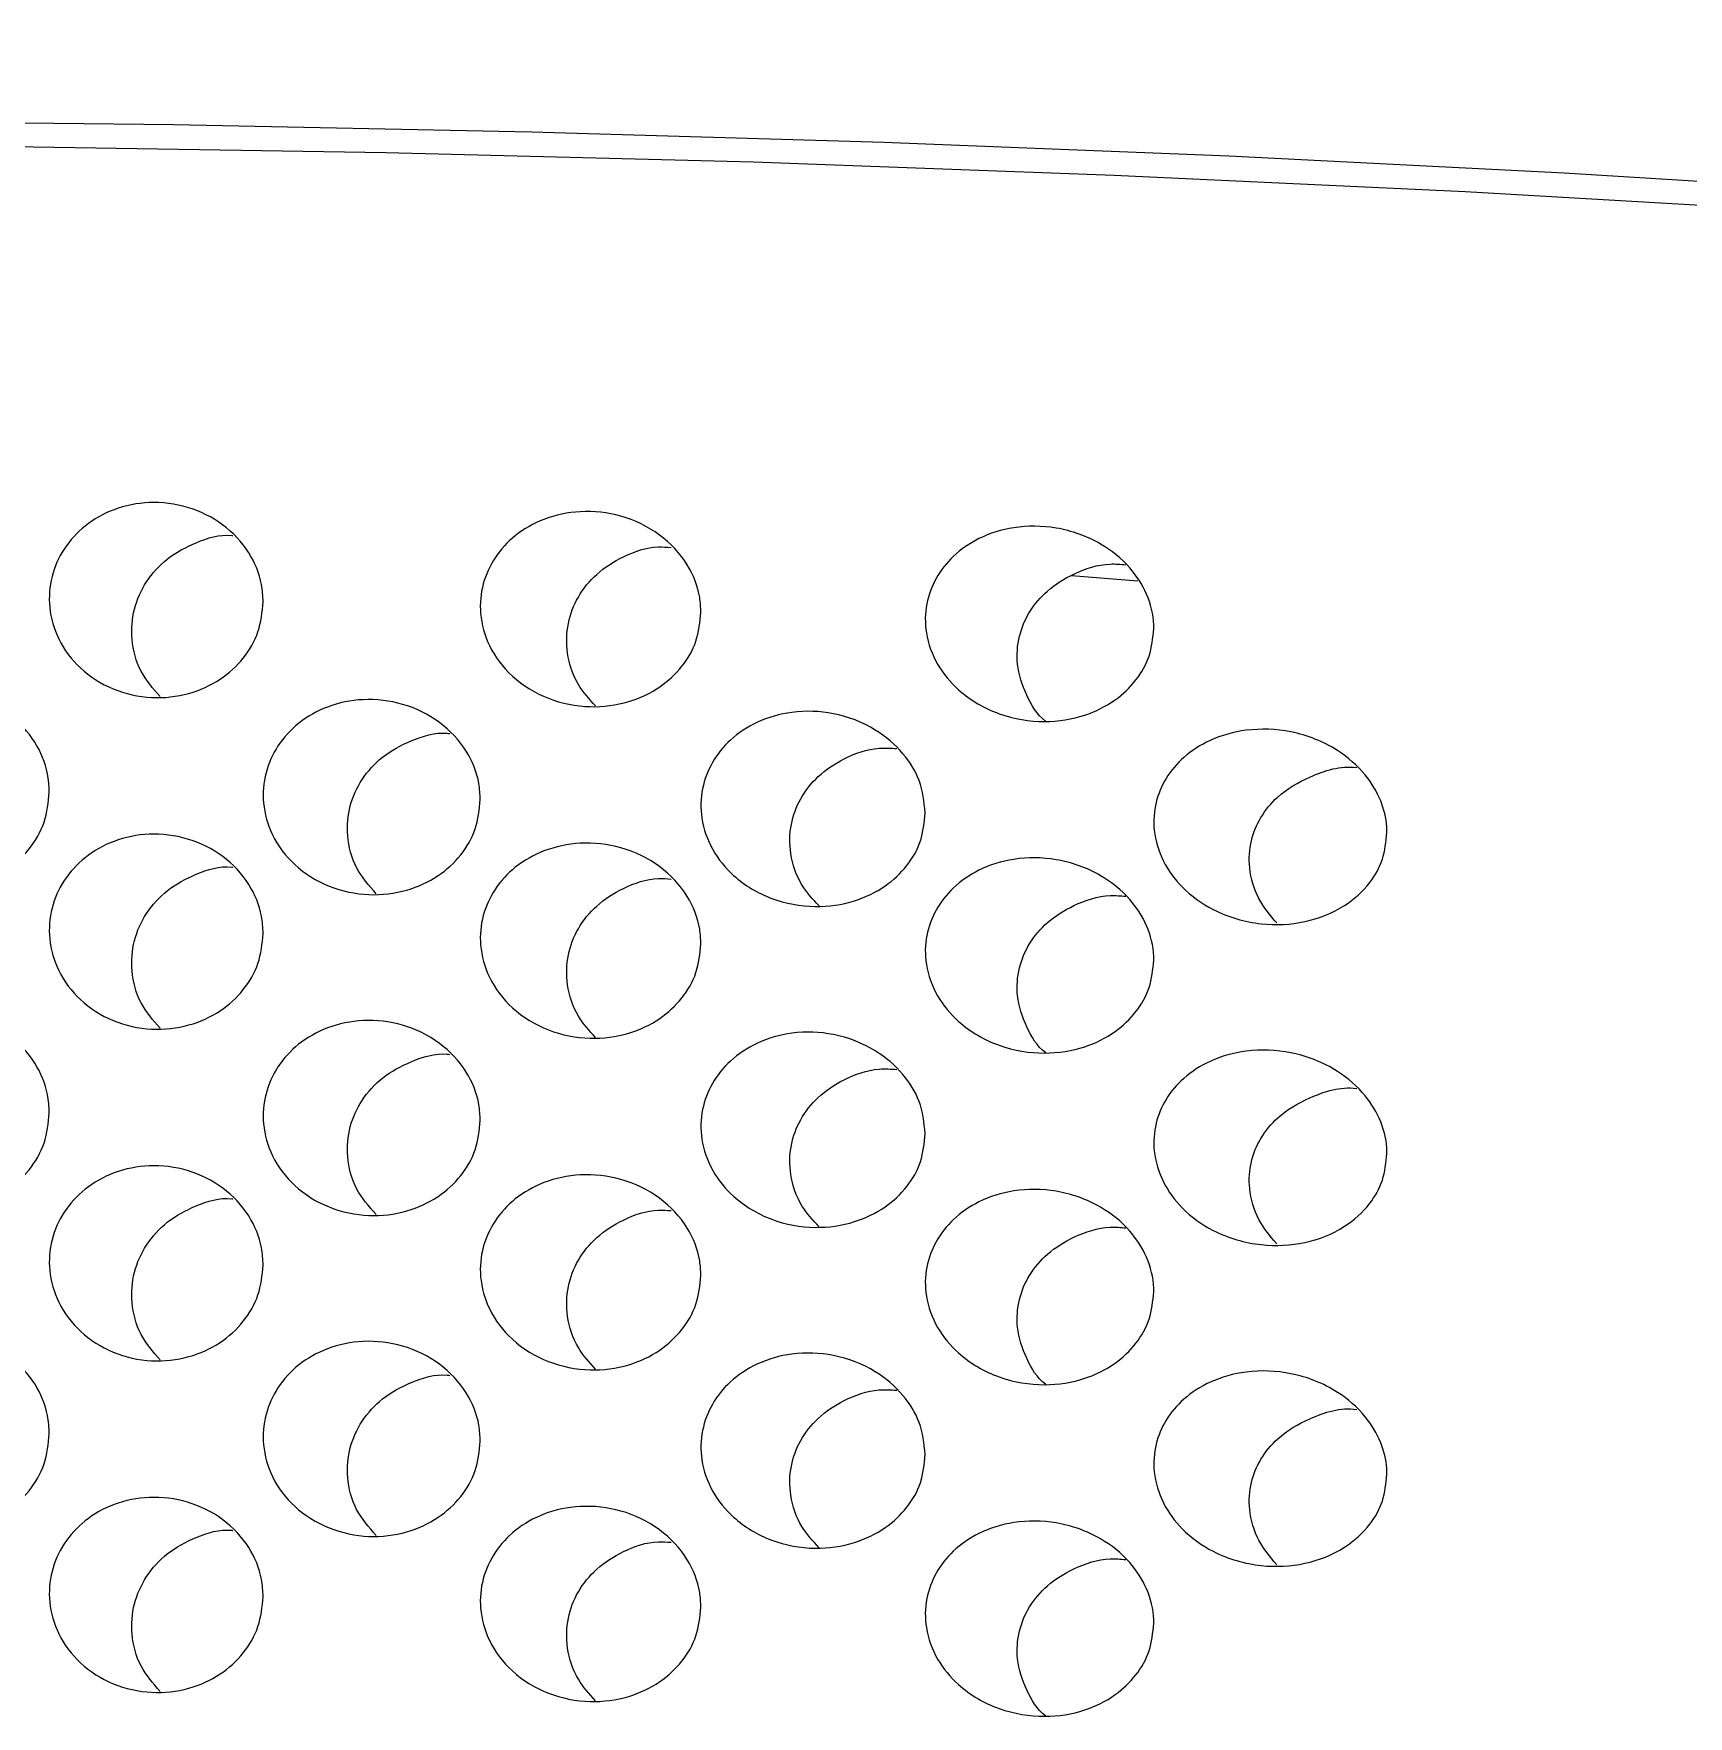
# Model space of a CAD drawing. Extents: x -54 to 18, y -18 to 89.
# Drawn here: x -21.293 to -20.451, y 22.711 to 23.567 of the extents above; entities that cross this region are included whole.
import ezdxf

# ---------------------------------------------------------------- set-up
doc = ezdxf.new("R2010")
doc.units = 0
doc.header["$MEASUREMENT"] = 0
doc.layers.add('GEOMETRY', color=2, linetype='Continuous', lineweight=25)

# ---------------------------------------------------------------- blocks, each defined once
blk = doc.blocks.new('2026 MINI-ASPIRE')
at = {"layer": 'GEOMETRY'}
blk.add_line((-2.88882, -27.46017), (-2.85501, -27.46278), dxfattribs=at)
at = {"layer": 'GEOMETRY', "flags": 128}
for points in [[(-4.61067, -27.25214), (-4.4383, -27.24409), (-4.26144, -27.23765), (-4.08108, -27.23287), (-3.89827, -27.22976), (-3.71405, -27.22834), (-3.52949, -27.22863), (-3.34563, -27.23062), (-3.16353, -27.2343), (-2.98425, -27.23965), (-2.80879, -27.24664), (-2.63818, -27.25522), (-2.47339, -27.26535)], [(-2.51591, -27.27496), (-2.68857, -27.2649), (-2.86718, -27.25652), (-3.05064, -27.24987), (-3.23781, -27.245), (-3.42753, -27.24193), (-3.61865, -27.24069), (-3.80998, -27.24127), (-4.00035, -27.24369), (-4.18857, -27.24792), (-4.37349, -27.25393), (-4.55397, -27.26169), (-4.72889, -27.27116), (-4.89718, -27.28227), (-5.0578, -27.29495), (-5.20976, -27.30913), (-5.35212, -27.32472), (-5.48401, -27.34162), (-5.6046, -27.35974), (-5.71317, -27.37895), (-5.80903, -27.39913)]]:
    blk.add_lwpolyline(points, dxfattribs=at)
at = {"layer": 'GEOMETRY'}
for points, knots in [([(-2.59957, -27.06674), (-2.62581, -27.0651), (-2.70198, -27.06034), (-2.83223, -27.05352), (-2.99112, -27.04677), (-3.15367, -27.04151), (-3.31889, -27.03772), (-3.48592, -27.03545), (-3.65385, -27.03469), (-3.82177, -27.03546), (-3.98877, -27.03775), (-4.15394, -27.04155), (-4.31639, -27.04683), (-4.47524, -27.05357), (-4.62963, -27.06174), (-4.77875, -27.0713), (-4.92179, -27.08219), (-5.058, -27.09437), (-5.18668, -27.10778), (-5.30717, -27.12238), (-5.4189, -27.13809), (-5.52136, -27.15489), (-5.61415, -27.17277), (-5.697, -27.19175), (-5.76986, -27.21203), (-5.83308, -27.23395), (-5.88487, -27.25811), (-5.92344, -27.28197), (-5.94276, -27.30327), (-5.95051, -27.31181)], [0, 0, 0, 0, 0.019913, 0.057807, 0.095691, 0.13356, 0.171418, 0.20927, 0.247118, 0.284964, 0.322812, 0.360662, 0.398518, 0.436383, 0.474261, 0.512156, 0.550073, 0.58802, 0.626007, 0.66405, 0.702167, 0.740393, 0.778776, 0.817401, 0.856416, 0.896101, 0.937022, 0.974738, 1, 1, 1, 1]), ([(-1.35897, -27.30846), (-1.36419, -27.30245), (-1.37851, -27.28599), (-1.40959, -27.26501), (-1.4558, -27.24096), (-1.51758, -27.21786), (-1.59203, -27.19607), (-1.67547, -27.17625), (-1.7681, -27.15787), (-1.87003, -27.14072), (-1.98105, -27.12472), (-2.10076, -27.1099), (-2.22861, -27.09626), (-2.3641, -27.08389), (-2.48846, -27.07412), (-2.5687, -27.06879), (-2.59957, -27.06674)], [0, 0, 0, 0, 0.034404, 0.094305, 0.171588, 0.257997, 0.339907, 0.418976, 0.496593, 0.573404, 0.649728, 0.72574, 0.801544, 0.877202, 0.952756, 1, 1, 1, 1]), ([(-3.30013, -27.47353), (-3.30066, -27.4787), (-3.30171, -27.48905), (-3.30982, -27.50282), (-3.32196, -27.51387), (-3.33818, -27.52116), (-3.35723, -27.52325), (-3.37679, -27.51893), (-3.3936, -27.50834), (-3.40491, -27.49335), (-3.40969, -27.47671), (-3.40845, -27.46054), (-3.40202, -27.44604), (-3.39101, -27.43407), (-3.37595, -27.42563), (-3.35773, -27.42201), (-3.3382, -27.42443), (-3.32016, -27.43331), (-3.3069, -27.44742), (-3.30082, -27.46185), (-3.30031, -27.47059), (-3.30013, -27.47353)], [0, 0, 0, 0, 0.047577, 0.095082, 0.144546, 0.198595, 0.257302, 0.318645, 0.379002, 0.435216, 0.486554, 0.534608, 0.581871, 0.630687, 0.682845, 0.739259, 0.799411, 0.860834, 0.91965, 0.972998, 1, 1, 1, 1]), ([(-3.07739, -27.4788), (-3.0779, -27.4838), (-3.07892, -27.49378), (-3.08671, -27.50702), (-3.09844, -27.51786), (-3.11458, -27.52539), (-3.13431, -27.52796), (-3.15529, -27.52383), (-3.17363, -27.51278), (-3.18571, -27.497), (-3.19043, -27.48005), (-3.18899, -27.46429), (-3.18267, -27.45045), (-3.17194, -27.43889), (-3.15696, -27.43046), (-3.13827, -27.42657), (-3.11756, -27.42887), (-3.09805, -27.43818), (-3.08387, -27.45319), (-3.07795, -27.46793), (-3.07752, -27.47632), (-3.07739, -27.4788)], [0, 0, 0, 0, 0.04483, 0.08956, 0.136829, 0.190489, 0.251151, 0.316455, 0.380885, 0.43891, 0.489144, 0.534393, 0.5786, 0.625092, 0.676371, 0.733913, 0.7973, 0.863005, 0.924749, 0.977808, 1, 1, 1, 1]), ([(-3.35259, -27.52171), (-3.35617, -27.51761), (-3.36348, -27.50923), (-3.3677, -27.49305), (-3.3665, -27.47705), (-3.36008, -27.46272), (-3.34914, -27.45073), (-3.33412, -27.4428), (-3.32213, -27.439), (-3.31582, -27.43979), (-3.31564, -27.43981)], [0, 0, 0, 0, 0.1388628, 0.2837669, 0.4181909, 0.5501659, 0.6870442, 0.8344336, 0.9953362, 1, 1, 1, 1]), ([(-2.84694, -27.48711), (-2.84742, -27.49189), (-2.8484, -27.50143), (-2.85575, -27.51402), (-2.86692, -27.52458), (-2.88282, -27.53239), (-2.90325, -27.53558), (-2.926, -27.53182), (-2.94519, -27.52086), (-2.95781, -27.50575), (-2.96356, -27.4901), (-2.9633, -27.4746), (-2.95826, -27.46103), (-2.94906, -27.44942), (-2.93548, -27.44018), (-2.91738, -27.43464), (-2.89575, -27.43486), (-2.875, -27.44217), (-2.85931, -27.45468), (-2.84981, -27.46921), (-2.84703, -27.48052), (-2.84695, -27.48647), (-2.84694, -27.48711)], [0, 0, 0, 0, 0.041454, 0.082779, 0.127137, 0.179864, 0.242541, 0.312983, 0.383357, 0.431792, 0.480474, 0.523213, 0.563496, 0.605906, 0.653919, 0.71015, 0.77549, 0.846846, 0.902581, 0.948403, 0.994467, 1, 1, 1, 1]), ([(-3.13098, -27.52647), (-3.13414, -27.523), (-3.14114, -27.51535), (-3.14607, -27.5002), (-3.14573, -27.4845), (-3.14032, -27.47049), (-3.13058, -27.45855), (-3.1165, -27.44972), (-3.10308, -27.44505), (-3.09474, -27.44568), (-3.0926, -27.44585)], [0, 0, 0, 0, 0.118054, 0.260573, 0.388995, 0.512047, 0.640528, 0.782776, 0.944458, 1, 1, 1, 1]), ([(-2.90188, -27.5343), (-2.90194, -27.53426), (-2.90633, -27.53108), (-2.91223, -27.52108), (-2.91719, -27.50603), (-2.91606, -27.49097), (-2.91055, -27.47806), (-2.90098, -27.4669), (-2.88694, -27.45834), (-2.87291, -27.45364), (-2.86383, -27.4544), (-2.86116, -27.45462)], [0, 0, 0, 0, 0.00198, 0.136338, 0.271426, 0.389137, 0.501533, 0.622473, 0.762527, 0.930045, 1, 1, 1, 1]), ([(-3.40896, -27.57019), (-3.4095, -27.57544), (-3.41057, -27.58594), (-3.4188, -27.59994), (-3.43109, -27.61108), (-3.44729, -27.61827), (-3.46602, -27.62016), (-3.48497, -27.61579), (-3.50117, -27.60539), (-3.51217, -27.5907), (-3.51695, -27.57416), (-3.51577, -27.55782), (-3.5093, -27.54307), (-3.49818, -27.53092), (-3.48309, -27.52249), (-3.4651, -27.51899), (-3.44607, -27.52147), (-3.42865, -27.53019), (-3.41578, -27.54396), (-3.40969, -27.55826), (-3.40915, -27.5671), (-3.40896, -27.57019)], [0, 0, 0, 0, 0.048741, 0.097422, 0.147767, 0.201886, 0.259702, 0.319451, 0.37828, 0.433849, 0.485639, 0.534843, 0.583396, 0.633192, 0.685692, 0.741599, 0.80043, 0.860194, 0.917893, 0.971325, 1, 1, 1, 1]), ([(-3.18965, -27.57411), (-3.19017, -27.5792), (-3.19121, -27.58938), (-3.19917, -27.6029), (-3.21112, -27.61385), (-3.22731, -27.62125), (-3.2467, -27.62356), (-3.26694, -27.61933), (-3.28446, -27.60851), (-3.29612, -27.59317), (-3.30088, -27.57639), (-3.29956, -27.56042), (-3.29318, -27.54622), (-3.2823, -27.53445), (-3.26728, -27.526), (-3.24883, -27.52225), (-3.22874, -27.52461), (-3.21001, -27.53368), (-3.19631, -27.5482), (-3.19028, -27.56278), (-3.1898, -27.57137), (-3.18965, -27.57411)], [0, 0, 0, 0, 0.046275, 0.092465, 0.140909, 0.194813, 0.254475, 0.317661, 0.379863, 0.436882, 0.487704, 0.534446, 0.580262, 0.627976, 0.679728, 0.736686, 0.798349, 0.861735, 0.921887, 0.975121, 1, 1, 1, 1]), ([(-2.96322, -27.58084), (-2.96372, -27.58573), (-2.96471, -27.5955), (-2.9723, -27.60844), (-2.98377, -27.61915), (-2.99981, -27.62681), (-3.01989, -27.62967), (-3.04171, -27.62571), (-3.06003, -27.61493), (-3.0722, -27.60008), (-3.07779, -27.58433), (-3.07741, -27.56862), (-3.07211, -27.55473), (-3.06249, -27.54291), (-3.04853, -27.53376), (-3.03038, -27.52862), (-3.00929, -27.52934), (-2.98937, -27.53692), (-2.97458, -27.54948), (-2.96512, -27.56435), (-2.96386, -27.57525), (-2.96322, -27.58084)], [0, 0, 0, 0, 0.04322, 0.086327, 0.132235, 0.185507, 0.247178, 0.314883, 0.381992, 0.43129, 0.480796, 0.525108, 0.567406, 0.61167, 0.660959, 0.717398, 0.781345, 0.849683, 0.904551, 0.951113, 1, 1, 1, 1]), ([(-3.24264, -27.62203), (-3.24634, -27.61783), (-3.2538, -27.60934), (-3.25798, -27.59304), (-3.25667, -27.57725), (-3.25031, -27.56327), (-3.23952, -27.55151), (-3.22455, -27.54355), (-3.21228, -27.53968), (-3.20563, -27.5405), (-3.20521, -27.54055)], [0, 0, 0, 0, 0.141741, 0.285739, 0.41662, 0.544661, 0.678738, 0.825567, 0.989026, 1, 1, 1, 1]), ([(-2.72832, -27.5909), (-2.72879, -27.59555), (-2.72974, -27.60484), (-2.73739, -27.61803), (-2.7506, -27.62983), (-2.7699, -27.63739), (-2.79321, -27.63855), (-2.81524, -27.63226), (-2.83229, -27.62016), (-2.8429, -27.60586), (-2.84759, -27.59045), (-2.84654, -27.57556), (-2.84109, -27.56271), (-2.83163, -27.55167), (-2.81768, -27.54282), (-2.79889, -27.53767), (-2.77622, -27.53854), (-2.75494, -27.54681), (-2.7395, -27.56005), (-2.73105, -27.57389), (-2.72846, -27.58446), (-2.72834, -27.5899), (-2.72832, -27.5909)], [0, 0, 0, 0, 0.039513, 0.078883, 0.13111, 0.197225, 0.26424, 0.339592, 0.395759, 0.441698, 0.487897, 0.527936, 0.566067, 0.607199, 0.655063, 0.712662, 0.781099, 0.856449, 0.910399, 0.953834, 0.991536, 1, 1, 1, 1]), ([(-3.01728, -27.62824), (-3.02042, -27.62485), (-3.02741, -27.6173), (-3.03247, -27.60232), (-3.03225, -27.58682), (-3.02712, -27.57315), (-3.01779, -27.56143), (-3.00409, -27.55244), (-2.99001, -27.5474), (-2.98074, -27.54796), (-2.97771, -27.54814)], [0, 0, 0, 0, 0.114774, 0.255347, 0.379499, 0.496997, 0.620462, 0.759522, 0.921297, 1, 1, 1, 1]), ([(-2.78442, -27.63693), (-2.78772, -27.63298), (-2.79451, -27.62486), (-2.79897, -27.60964), (-2.79802, -27.59507), (-2.7928, -27.58259), (-2.78291, -27.5707), (-2.7664, -27.56131), (-2.7518, -27.5567), (-2.74368, -27.55789), (-2.74359, -27.55791)], [0, 0, 0, 0, 0.128384, 0.263922, 0.3792, 0.487992, 0.606326, 0.779455, 0.997496, 1, 1, 1, 1]), ([(-3.30013, -27.64226), (-3.30066, -27.64744), (-3.30171, -27.65778), (-3.30982, -27.67155), (-3.32196, -27.68261), (-3.33818, -27.6899), (-3.35723, -27.69198), (-3.37679, -27.68766), (-3.3936, -27.67707), (-3.40491, -27.66209), (-3.40969, -27.64544), (-3.40845, -27.62927), (-3.40202, -27.61478), (-3.39101, -27.60281), (-3.37595, -27.59436), (-3.35773, -27.59074), (-3.3382, -27.59316), (-3.32016, -27.60204), (-3.3069, -27.61615), (-3.30082, -27.63059), (-3.30031, -27.63932), (-3.30013, -27.64226)], [0, 0, 0, 0, 0.047577, 0.095082, 0.144546, 0.198595, 0.257302, 0.318645, 0.379002, 0.435216, 0.486554, 0.534608, 0.581871, 0.630687, 0.682845, 0.739259, 0.799411, 0.860834, 0.91965, 0.972998, 1, 1, 1, 1]), ([(-3.07739, -27.64753), (-3.0779, -27.65253), (-3.07892, -27.66251), (-3.08671, -27.67575), (-3.09844, -27.68659), (-3.11458, -27.69413), (-3.13431, -27.69669), (-3.15529, -27.69257), (-3.17363, -27.68151), (-3.18571, -27.66573), (-3.19043, -27.64879), (-3.18899, -27.63303), (-3.18267, -27.61918), (-3.17194, -27.60762), (-3.15696, -27.59919), (-3.13827, -27.5953), (-3.11756, -27.5976), (-3.09805, -27.60691), (-3.08387, -27.62192), (-3.07795, -27.63666), (-3.07752, -27.64506), (-3.07739, -27.64753)], [0, 0, 0, 0, 0.04483, 0.08956, 0.136829, 0.190489, 0.251151, 0.316455, 0.380885, 0.43891, 0.489144, 0.534393, 0.5786, 0.625092, 0.676371, 0.733913, 0.7973, 0.863005, 0.924749, 0.977808, 1, 1, 1, 1]), ([(-2.84694, -27.65584), (-2.84742, -27.66062), (-2.8484, -27.67016), (-2.85575, -27.68276), (-2.86692, -27.69332), (-2.88282, -27.70112), (-2.90325, -27.70432), (-2.926, -27.70055), (-2.94519, -27.68959), (-2.95781, -27.67448), (-2.96356, -27.65883), (-2.9633, -27.64333), (-2.95826, -27.62977), (-2.94906, -27.61816), (-2.93548, -27.60892), (-2.91738, -27.60338), (-2.89575, -27.6036), (-2.875, -27.6109), (-2.85931, -27.62342), (-2.84981, -27.63794), (-2.84703, -27.64926), (-2.84695, -27.65521), (-2.84694, -27.65584)], [0, 0, 0, 0, 0.041454, 0.082779, 0.127137, 0.179864, 0.242541, 0.312983, 0.383357, 0.431792, 0.480474, 0.523213, 0.563496, 0.605906, 0.653919, 0.71015, 0.77549, 0.846846, 0.902581, 0.948403, 0.994467, 1, 1, 1, 1]), ([(-3.35259, -27.69044), (-3.35617, -27.68634), (-3.36348, -27.67796), (-3.3677, -27.66178), (-3.3665, -27.64578), (-3.36008, -27.63145), (-3.34914, -27.61947), (-3.33412, -27.61153), (-3.32213, -27.60773), (-3.31582, -27.60852), (-3.31564, -27.60854)], [0, 0, 0, 0, 0.138863, 0.283767, 0.418191, 0.550166, 0.687044, 0.834434, 0.995336, 1, 1, 1, 1]), ([(-3.13098, -27.6952), (-3.13414, -27.69173), (-3.14114, -27.68408), (-3.14607, -27.66894), (-3.14573, -27.65323), (-3.14032, -27.63923), (-3.13058, -27.62728), (-3.1165, -27.61845), (-3.10308, -27.61378), (-3.09474, -27.61442), (-3.0926, -27.61458)], [0, 0, 0, 0, 0.118054, 0.260573, 0.388995, 0.512047, 0.640528, 0.782776, 0.944458, 1, 1, 1, 1]), ([(-2.90188, -27.70304), (-2.90194, -27.70299), (-2.90633, -27.69981), (-2.91223, -27.68981), (-2.91719, -27.67476), (-2.91606, -27.65971), (-2.91055, -27.6468), (-2.90098, -27.63563), (-2.88694, -27.62707), (-2.87291, -27.62237), (-2.86383, -27.62313), (-2.86116, -27.62335)], [0, 0, 0, 0, 0.00198, 0.136338, 0.271426, 0.389137, 0.501533, 0.622473, 0.762527, 0.930045, 1, 1, 1, 1]), ([(-3.40896, -27.73346), (-3.4095, -27.73871), (-3.41057, -27.74922), (-3.4188, -27.76321), (-3.43109, -27.77435), (-3.44729, -27.78154), (-3.46602, -27.78344), (-3.48497, -27.77906), (-3.50117, -27.76867), (-3.51217, -27.75398), (-3.51695, -27.73743), (-3.51577, -27.7211), (-3.5093, -27.70634), (-3.49818, -27.6942), (-3.48309, -27.68576), (-3.4651, -27.68226), (-3.44607, -27.68474), (-3.42865, -27.69346), (-3.41578, -27.70723), (-3.40969, -27.72154), (-3.40915, -27.73037), (-3.40896, -27.73346)], [0, 0, 0, 0, 0.048741, 0.097422, 0.147767, 0.201886, 0.259702, 0.319451, 0.37828, 0.433849, 0.485639, 0.534843, 0.583396, 0.633192, 0.685692, 0.741599, 0.80043, 0.860194, 0.917893, 0.971325, 1, 1, 1, 1]), ([(-3.18965, -27.73738), (-3.19017, -27.74248), (-3.19121, -27.75265), (-3.19917, -27.76617), (-3.21112, -27.77712), (-3.22731, -27.78453), (-3.2467, -27.78683), (-3.26694, -27.7826), (-3.28446, -27.77179), (-3.29612, -27.75645), (-3.30088, -27.73967), (-3.29956, -27.72369), (-3.29318, -27.7095), (-3.2823, -27.69772), (-3.26728, -27.68928), (-3.24883, -27.68552), (-3.22874, -27.68788), (-3.21001, -27.69696), (-3.19631, -27.71147), (-3.19028, -27.72605), (-3.1898, -27.73465), (-3.18965, -27.73738)], [0, 0, 0, 0, 0.046275, 0.092465, 0.140909, 0.194813, 0.254475, 0.317661, 0.379863, 0.436882, 0.487704, 0.534446, 0.580262, 0.627976, 0.679728, 0.736686, 0.798349, 0.861735, 0.921887, 0.975121, 1, 1, 1, 1]), ([(-2.96322, -27.74411), (-2.96372, -27.749), (-2.96471, -27.75878), (-2.9723, -27.77171), (-2.98377, -27.78242), (-2.99981, -27.79009), (-3.01989, -27.79295), (-3.04171, -27.78898), (-3.06003, -27.7782), (-3.0722, -27.76335), (-3.07779, -27.74761), (-3.07741, -27.7319), (-3.07211, -27.718), (-3.06249, -27.70619), (-3.04853, -27.69703), (-3.03038, -27.69189), (-3.00929, -27.69261), (-2.98937, -27.70019), (-2.97458, -27.71275), (-2.96512, -27.72762), (-2.96386, -27.73853), (-2.96322, -27.74411)], [0, 0, 0, 0, 0.04322, 0.086327, 0.132235, 0.185507, 0.247178, 0.314883, 0.381992, 0.43129, 0.480796, 0.525108, 0.567406, 0.61167, 0.660959, 0.717398, 0.781345, 0.849683, 0.904551, 0.951113, 1, 1, 1, 1]), ([(-3.24264, -27.78531), (-3.24634, -27.7811), (-3.2538, -27.77262), (-3.25798, -27.75631), (-3.25667, -27.74052), (-3.25031, -27.72654), (-3.23952, -27.71479), (-3.22455, -27.70682), (-3.21228, -27.70295), (-3.20563, -27.70377), (-3.20521, -27.70382)], [0, 0, 0, 0, 0.141741, 0.285739, 0.41662, 0.544661, 0.678738, 0.825567, 0.989026, 1, 1, 1, 1]), ([(-2.72832, -27.75417), (-2.72879, -27.75883), (-2.72974, -27.76812), (-2.73739, -27.7813), (-2.7506, -27.7931), (-2.7699, -27.80066), (-2.79321, -27.80182), (-2.81524, -27.79554), (-2.83229, -27.78344), (-2.8429, -27.76914), (-2.84759, -27.75372), (-2.84654, -27.73884), (-2.84109, -27.72599), (-2.83163, -27.71494), (-2.81768, -27.7061), (-2.79889, -27.70094), (-2.77622, -27.70181), (-2.75494, -27.71008), (-2.7395, -27.72333), (-2.73105, -27.73716), (-2.72846, -27.74773), (-2.72834, -27.75317), (-2.72832, -27.75417)], [0, 0, 0, 0, 0.039513, 0.0788829, 0.1311097, 0.1972251, 0.2642395, 0.3395921, 0.3957592, 0.4416976, 0.487897, 0.5279359, 0.5660674, 0.6071991, 0.6550634, 0.7126623, 0.7810986, 0.8564491, 0.9103989, 0.9538336, 0.9915361, 1, 1, 1, 1]), ([(-3.01728, -27.79151), (-3.02042, -27.78812), (-3.02741, -27.78058), (-3.03247, -27.76559), (-3.03225, -27.7501), (-3.02712, -27.73643), (-3.01779, -27.72471), (-3.00409, -27.71571), (-2.99001, -27.71068), (-2.98074, -27.71123), (-2.97771, -27.71142)], [0, 0, 0, 0, 0.114774, 0.255347, 0.379499, 0.496997, 0.620462, 0.759522, 0.921297, 1, 1, 1, 1]), ([(-2.78442, -27.8002), (-2.78772, -27.79625), (-2.79451, -27.78813), (-2.79897, -27.77292), (-2.79802, -27.75834), (-2.7928, -27.74586), (-2.78291, -27.73397), (-2.7664, -27.72458), (-2.7518, -27.71997), (-2.74368, -27.72117), (-2.74359, -27.72118)], [0, 0, 0, 0, 0.128384, 0.263922, 0.3792, 0.487992, 0.606326, 0.779455, 0.997496, 1, 1, 1, 1]), ([(-3.30013, -27.81099), (-3.30066, -27.81617), (-3.30171, -27.82652), (-3.30982, -27.84029), (-3.32196, -27.85134), (-3.33818, -27.85863), (-3.35723, -27.86071), (-3.37679, -27.8564), (-3.3936, -27.8458), (-3.40491, -27.83082), (-3.40969, -27.81417), (-3.40845, -27.798), (-3.40202, -27.78351), (-3.39101, -27.77154), (-3.37595, -27.7631), (-3.35773, -27.75947), (-3.3382, -27.76189), (-3.32016, -27.77078), (-3.3069, -27.78488), (-3.30082, -27.79932), (-3.30031, -27.80806), (-3.30013, -27.81099)], [0, 0, 0, 0, 0.047577, 0.095082, 0.144546, 0.198595, 0.257302, 0.318645, 0.379002, 0.435216, 0.486554, 0.534608, 0.581871, 0.630687, 0.682845, 0.739259, 0.799411, 0.860834, 0.91965, 0.972998, 1, 1, 1, 1]), ([(-3.07739, -27.81626), (-3.0779, -27.82126), (-3.07892, -27.83124), (-3.08671, -27.84449), (-3.09844, -27.85533), (-3.11458, -27.86286), (-3.13431, -27.86542), (-3.15529, -27.8613), (-3.17363, -27.85024), (-3.18571, -27.83447), (-3.19043, -27.81752), (-3.18899, -27.80176), (-3.18267, -27.78791), (-3.17194, -27.77636), (-3.15696, -27.76792), (-3.13827, -27.76404), (-3.11756, -27.76634), (-3.09805, -27.77565), (-3.08387, -27.79066), (-3.07795, -27.8054), (-3.07752, -27.81379), (-3.07739, -27.81626)], [0, 0, 0, 0, 0.04483, 0.08956, 0.136829, 0.190489, 0.251151, 0.316455, 0.380885, 0.43891, 0.489144, 0.534393, 0.5786, 0.625092, 0.676371, 0.733913, 0.7973, 0.863005, 0.924749, 0.977808, 1, 1, 1, 1]), ([(-2.84694, -27.82458), (-2.84742, -27.82935), (-2.8484, -27.8389), (-2.85575, -27.85149), (-2.86692, -27.86205), (-2.88282, -27.86985), (-2.90325, -27.87305), (-2.926, -27.86928), (-2.94519, -27.85832), (-2.95781, -27.84321), (-2.96356, -27.82757), (-2.9633, -27.81207), (-2.95826, -27.7985), (-2.94906, -27.78689), (-2.93548, -27.77765), (-2.91738, -27.77211), (-2.89575, -27.77233), (-2.875, -27.77963), (-2.85931, -27.79215), (-2.84981, -27.80667), (-2.84703, -27.81799), (-2.84695, -27.82394), (-2.84694, -27.82458)], [0, 0, 0, 0, 0.041454, 0.082779, 0.127137, 0.179864, 0.242541, 0.312983, 0.383357, 0.431792, 0.480474, 0.523213, 0.563496, 0.605906, 0.653919, 0.71015, 0.77549, 0.846846, 0.902581, 0.948403, 0.994467, 1, 1, 1, 1]), ([(-3.35259, -27.85918), (-3.35617, -27.85507), (-3.36348, -27.84669), (-3.3677, -27.83052), (-3.3665, -27.81451), (-3.36008, -27.80019), (-3.34914, -27.7882), (-3.33412, -27.78027), (-3.32213, -27.77646), (-3.31582, -27.77725), (-3.31564, -27.77727)], [0, 0, 0, 0, 0.1388628, 0.2837669, 0.4181909, 0.5501659, 0.6870442, 0.8344336, 0.9953362, 1, 1, 1, 1]), ([(-3.13098, -27.86393), (-3.13414, -27.86047), (-3.14114, -27.85281), (-3.14607, -27.83767), (-3.14573, -27.82196), (-3.14032, -27.80796), (-3.13058, -27.79602), (-3.1165, -27.78718), (-3.10308, -27.78251), (-3.09474, -27.78315), (-3.0926, -27.78331)], [0, 0, 0, 0, 0.118054, 0.260573, 0.388995, 0.512047, 0.640528, 0.782776, 0.944458, 1, 1, 1, 1]), ([(-2.90188, -27.87177), (-2.90194, -27.87172), (-2.90633, -27.86855), (-2.91223, -27.85854), (-2.91719, -27.84349), (-2.91606, -27.82844), (-2.91055, -27.81553), (-2.90098, -27.80437), (-2.88694, -27.7958), (-2.87291, -27.79111), (-2.86383, -27.79186), (-2.86116, -27.79208)], [0, 0, 0, 0, 0.0019805, 0.1363384, 0.2714259, 0.3891371, 0.5015334, 0.6224732, 0.7625268, 0.9300446, 1, 1, 1, 1]), ([(-3.40896, -27.89673), (-3.4095, -27.90199), (-3.41057, -27.91249), (-3.4188, -27.92649), (-3.43109, -27.93763), (-3.44729, -27.94481), (-3.46602, -27.94671), (-3.48497, -27.94234), (-3.50117, -27.93194), (-3.51217, -27.91725), (-3.51695, -27.90071), (-3.51577, -27.88437), (-3.5093, -27.86961), (-3.49818, -27.85747), (-3.48309, -27.84904), (-3.4651, -27.84553), (-3.44607, -27.84801), (-3.42865, -27.85673), (-3.41578, -27.8705), (-3.40969, -27.88481), (-3.40915, -27.89365), (-3.40896, -27.89673)], [0, 0, 0, 0, 0.048741, 0.097422, 0.147767, 0.201886, 0.259702, 0.319451, 0.37828, 0.433849, 0.485639, 0.534843, 0.583396, 0.633192, 0.685692, 0.741599, 0.80043, 0.860194, 0.917893, 0.971325, 1, 1, 1, 1]), ([(-3.18965, -27.90066), (-3.19017, -27.90575), (-3.19121, -27.91592), (-3.19917, -27.92944), (-3.21112, -27.9404), (-3.22731, -27.9478), (-3.2467, -27.95011), (-3.26694, -27.94587), (-3.28446, -27.93506), (-3.29612, -27.91972), (-3.30088, -27.90294), (-3.29956, -27.88696), (-3.29318, -27.87277), (-3.2823, -27.86099), (-3.26728, -27.85255), (-3.24883, -27.8488), (-3.22874, -27.85116), (-3.21001, -27.86023), (-3.19631, -27.87474), (-3.19028, -27.88933), (-3.1898, -27.89792), (-3.18965, -27.90066)], [0, 0, 0, 0, 0.0462755, 0.0924652, 0.1409092, 0.1948134, 0.2544747, 0.3176611, 0.3798631, 0.4368819, 0.4877042, 0.5344458, 0.5802619, 0.6279761, 0.6797278, 0.7366858, 0.7983487, 0.8617348, 0.9218866, 0.9751206, 1, 1, 1, 1]), ([(-2.96322, -27.90738), (-2.96372, -27.91228), (-2.96471, -27.92205), (-2.9723, -27.93498), (-2.98377, -27.94569), (-2.99981, -27.95336), (-3.01989, -27.95622), (-3.04171, -27.95226), (-3.06003, -27.94148), (-3.0722, -27.92662), (-3.07779, -27.91088), (-3.07741, -27.89517), (-3.07211, -27.88128), (-3.06249, -27.86946), (-3.04853, -27.86031), (-3.03038, -27.85516), (-3.00929, -27.85588), (-2.98937, -27.86346), (-2.97458, -27.87602), (-2.96512, -27.8909), (-2.96386, -27.9018), (-2.96322, -27.90738)], [0, 0, 0, 0, 0.04322, 0.086327, 0.132235, 0.185507, 0.247178, 0.314883, 0.381992, 0.43129, 0.480796, 0.525108, 0.567406, 0.61167, 0.660959, 0.717398, 0.781345, 0.849683, 0.904551, 0.951113, 1, 1, 1, 1]), ([(-3.24264, -27.94858), (-3.24634, -27.94437), (-3.2538, -27.93589), (-3.25798, -27.91958), (-3.25667, -27.9038), (-3.25031, -27.88981), (-3.23952, -27.87806), (-3.22455, -27.87009), (-3.21228, -27.86622), (-3.20563, -27.86704), (-3.20521, -27.8671)], [0, 0, 0, 0, 0.141741, 0.2857394, 0.4166205, 0.5446614, 0.6787382, 0.8255668, 0.9890263, 1, 1, 1, 1]), ([(-2.72832, -27.91745), (-2.72879, -27.9221), (-2.72974, -27.93139), (-2.73739, -27.94457), (-2.7506, -27.95638), (-2.7699, -27.96393), (-2.79321, -27.9651), (-2.81524, -27.95881), (-2.83229, -27.94671), (-2.8429, -27.93241), (-2.84759, -27.917), (-2.84654, -27.90211), (-2.84109, -27.88926), (-2.83163, -27.87821), (-2.81768, -27.86937), (-2.79889, -27.86421), (-2.77622, -27.86509), (-2.75494, -27.87336), (-2.7395, -27.8866), (-2.73105, -27.90043), (-2.72846, -27.911), (-2.72834, -27.91645), (-2.72832, -27.91745)], [0, 0, 0, 0, 0.039513, 0.078883, 0.13111, 0.197225, 0.26424, 0.339592, 0.395759, 0.441698, 0.487897, 0.527936, 0.566067, 0.607199, 0.655063, 0.712662, 0.781099, 0.856449, 0.910399, 0.953834, 0.991536, 1, 1, 1, 1]), ([(-3.01728, -27.95479), (-3.02042, -27.95139), (-3.02741, -27.94385), (-3.03247, -27.92887), (-3.03225, -27.91337), (-3.02712, -27.8997), (-3.01779, -27.88798), (-3.00409, -27.87899), (-2.99001, -27.87395), (-2.98074, -27.87451), (-2.97771, -27.87469)], [0, 0, 0, 0, 0.114774, 0.255347, 0.379499, 0.496997, 0.620462, 0.759522, 0.921297, 1, 1, 1, 1]), ([(-2.78442, -27.96348), (-2.78772, -27.95953), (-2.79451, -27.95141), (-2.79897, -27.93619), (-2.79802, -27.92162), (-2.7928, -27.90913), (-2.78291, -27.89724), (-2.7664, -27.88786), (-2.7518, -27.88325), (-2.74368, -27.88444), (-2.74359, -27.88445)], [0, 0, 0, 0, 0.1283841, 0.2639217, 0.3791997, 0.4879919, 0.6063259, 0.7794554, 0.9974956, 1, 1, 1, 1]), ([(-3.30013, -27.97972), (-3.30066, -27.9849), (-3.30171, -27.99525), (-3.30982, -28.00902), (-3.32196, -28.02007), (-3.33818, -28.02736), (-3.35723, -28.02944), (-3.37679, -28.02513), (-3.3936, -28.01454), (-3.40491, -27.99955), (-3.40969, -27.9829), (-3.40845, -27.96674), (-3.40202, -27.95224), (-3.39101, -27.94027), (-3.37595, -27.93183), (-3.35773, -27.92821), (-3.3382, -27.93063), (-3.32016, -27.93951), (-3.3069, -27.95361), (-3.30082, -27.96805), (-3.30031, -27.97679), (-3.30013, -27.97972)], [0, 0, 0, 0, 0.047577, 0.095082, 0.144546, 0.198595, 0.257302, 0.318645, 0.379002, 0.435216, 0.486554, 0.534608, 0.581871, 0.630687, 0.682845, 0.739259, 0.799411, 0.860834, 0.91965, 0.972998, 1, 1, 1, 1]), ([(-3.07739, -27.985), (-3.0779, -27.98999), (-3.07892, -27.99998), (-3.08671, -28.01322), (-3.09844, -28.02406), (-3.11458, -28.03159), (-3.13431, -28.03416), (-3.15529, -28.03003), (-3.17363, -28.01898), (-3.18571, -28.0032), (-3.19043, -27.98625), (-3.18899, -27.97049), (-3.18267, -27.95665), (-3.17194, -27.94509), (-3.15696, -27.93665), (-3.13827, -27.93277), (-3.11756, -27.93507), (-3.09805, -27.94438), (-3.08387, -27.95939), (-3.07795, -27.97413), (-3.07752, -27.98252), (-3.07739, -27.985)], [0, 0, 0, 0, 0.04483, 0.08956, 0.136829, 0.190489, 0.251151, 0.316455, 0.380885, 0.43891, 0.489144, 0.534393, 0.5786, 0.625092, 0.676371, 0.733913, 0.7973, 0.863005, 0.924749, 0.977808, 1, 1, 1, 1]), ([(-3.35259, -28.02791), (-3.35617, -28.02381), (-3.36348, -28.01543), (-3.3677, -27.99925), (-3.3665, -27.98324), (-3.36008, -27.96892), (-3.34914, -27.95693), (-3.33412, -27.949), (-3.32213, -27.94519), (-3.31582, -27.94598), (-3.31564, -27.94601)], [0, 0, 0, 0, 0.1388628, 0.2837669, 0.4181909, 0.5501659, 0.6870442, 0.8344336, 0.9953362, 1, 1, 1, 1]), ([(-2.84694, -27.99331), (-2.84742, -27.99809), (-2.8484, -28.00763), (-2.85575, -28.02022), (-2.86692, -28.03078), (-2.88282, -28.03859), (-2.90325, -28.04178), (-2.926, -28.03802), (-2.94519, -28.02706), (-2.95781, -28.01194), (-2.96356, -27.9963), (-2.9633, -27.9808), (-2.95826, -27.96723), (-2.94906, -27.95562), (-2.93548, -27.94638), (-2.91738, -27.94084), (-2.89575, -27.94106), (-2.875, -27.94836), (-2.85931, -27.96088), (-2.84981, -27.9754), (-2.84703, -27.98672), (-2.84695, -27.99267), (-2.84694, -27.99331)], [0, 0, 0, 0, 0.041454, 0.082779, 0.127137, 0.179864, 0.242541, 0.312983, 0.383357, 0.431792, 0.480474, 0.523213, 0.563496, 0.605906, 0.653919, 0.71015, 0.77549, 0.846846, 0.902581, 0.948403, 0.994467, 1, 1, 1, 1]), ([(-3.13098, -28.03267), (-3.13414, -28.0292), (-3.14114, -28.02155), (-3.14607, -28.0064), (-3.14573, -27.99069), (-3.14032, -27.97669), (-3.13058, -27.96475), (-3.1165, -27.95592), (-3.10308, -27.95124), (-3.09474, -27.95188), (-3.0926, -27.95204)], [0, 0, 0, 0, 0.118054, 0.260573, 0.388995, 0.512047, 0.640528, 0.782776, 0.944458, 1, 1, 1, 1]), ([(-2.90188, -28.0405), (-2.90194, -28.04046), (-2.90633, -28.03728), (-2.91223, -28.02728), (-2.91719, -28.01223), (-2.91606, -27.99717), (-2.91055, -27.98426), (-2.90098, -27.9731), (-2.88694, -27.96453), (-2.87291, -27.95984), (-2.86383, -27.96059), (-2.86116, -27.96082)], [0, 0, 0, 0, 0.00198, 0.136338, 0.271426, 0.389137, 0.501533, 0.622473, 0.762527, 0.930045, 1, 1, 1, 1])]:
    blk.add_open_spline(points, degree=3, knots=knots, dxfattribs=at)

msp = doc.modelspace()

# ---------------------------------------------------------------- block references
msp.add_blockref('2026 MINI-ASPIRE', (-17.87586, 50.75178))

doc.saveas('drawing.dxf')
